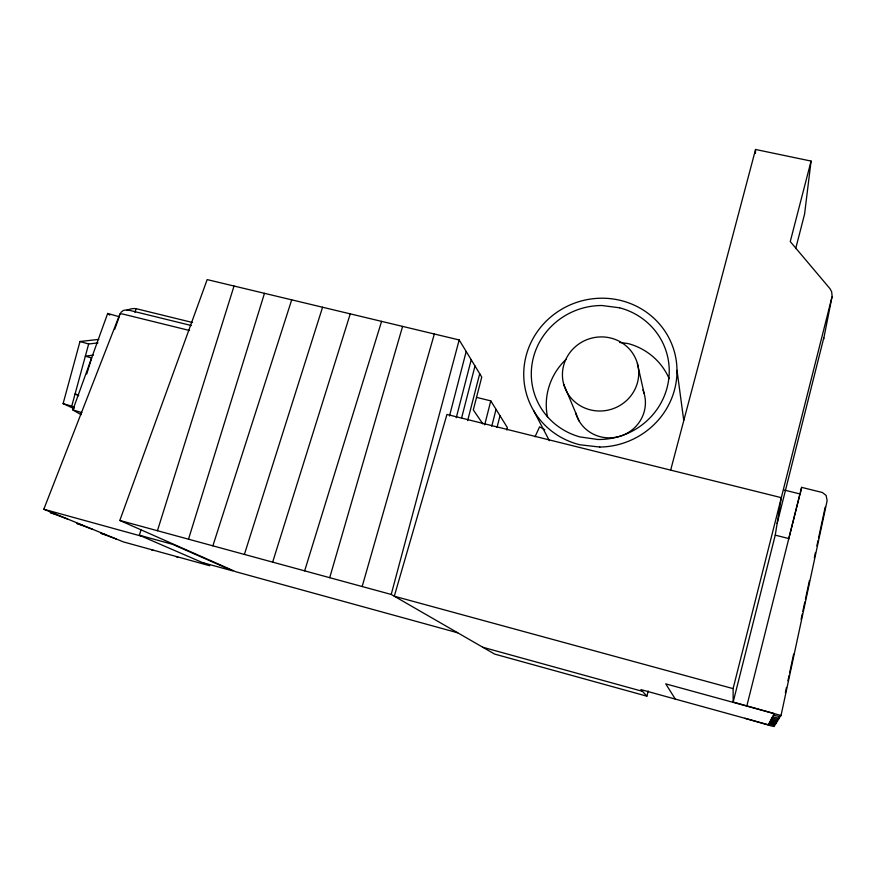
<?xml version="1.0" encoding="UTF-8"?>
<svg xmlns="http://www.w3.org/2000/svg" width="876" height="876" viewBox="0 0 876 876"><rect width="100%" height="100%" fill="white"/><g stroke="black" fill="none" stroke-linecap="round" stroke-linejoin="round"><path stroke-width="1.31" d="M755.419 153.508L755.561 149.478L811.077 161.075L804.562 214.204L795.693 248.609M823.758 337.961L777.154 523.388M744.939 718.298L771.679 726.029L774.209 726.511L774.855 725.47L768.887 723.828M746.79 706.111L801.628 487.363L822.29 492.487L826.123 495.411L827.13 500.678L781.031 715.506L780.177 716.875L773.431 715.024M733.168 702.015L775.249 535.148L781.315 497.667L446.957 414.447L394.288 596.217L733.092 688.624L733.168 702.015L781.031 715.506M506.821 430.006L507.303 427.477L490.779 400.88L476.675 397.408M823.571 339.428L832.134 296.23L831.653 291.785L830.054 288.762L790.262 241.579L811.077 161.075M801.628 487.363L800.423 492.783M769.457 722.733L775.523 724.397L776.771 720.63M770.639 720.422L776.913 722.153L778.216 718.309M771.909 717.959L778.403 719.743L779.75 715.812M785.345 692.828L786.484 687.474M787.918 680.794L789.068 675.451M789.637 672.779L793.656 654.076M801.113 619.343L802.263 613.999M802.832 611.328L804.836 601.976M805.416 599.304L809.424 580.602M814.308 557.892L815.447 552.548M816.881 545.868L818.031 540.525M818.6 537.853L825.203 507.116M788.542 539.572L788.761 538.565L775.249 535.148M789.013 537.711L799.985 493.954L784.283 490.056M733.092 688.624L831.992 296.986M484.691 424.871L490.779 400.88M491.764 426.207L496.046 409.355M497.02 427.466L499.999 415.717M456.254 417.743L471.222 359.762M461.685 417.655L475 365.993M467.664 420.589L479.709 373.734M449.487 416.001L466.196 351.495M482.895 423.962L473.314 409.913L481.745 377.085L459.188 339.954L207.174 279.597L119.815 520.464L391.222 594.454L494.644 654.087L646.871 696.168L648.229 690.989M670.655 470.127L755.561 149.478M391.222 594.454L459.188 339.954M74.142 408.709L63.105 403.617L80.001 341.509L98.769 339.395M74.175 407.285L71.744 406.168L88.673 343.983L97.959 342.899M86.735 373.997L91.684 357.769M362.16 586.537L434.343 334.008M329.715 577.689L402.599 326.409M188.515 539.189L264.475 293.329M304.651 570.856L381.586 321.372M119.935 313.958L43.8 509.241L123.275 541.872L209.758 565.743L139.339 535.214L140.959 530.002M272.655 562.129L350.258 313.871M157.439 530.714L234.034 286.036M244.393 554.42L322.576 307.235M212.879 545.836L291.697 299.844M134.948 312.283L136.119 308.68L192.534 322.51M81.096 414.698L72.861 409.935L107.671 313.466L119.235 316.707L114.668 329.431M535.028 436.774L539.594 426.842L544.795 429.678M120.746 312.502L123.428 310.411L126.998 309.83M93.349 355.13L85.344 356.182L91.137 357.835M43.8 509.241L141.682 536.221M619.562 342.428L628.037 343.556A64.079 62.076 -17.3 0 1 669.144 378.651M127.973 309.962L191.395 325.543M189.534 330.493L123.899 314.32A6.669 1.095 18.1 0 0 120.297 314.67M139.339 535.214L172.561 544.314L233.016 570.988L203.133 562.764M772.577 716.667L779.18 718.484M457.732 632.8L235.819 571.754L119.815 520.464M771.263 719.218L777.647 720.97M770.037 721.594L776.202 723.291M482.807 647.265L642.491 691.339M80.001 341.509L88.673 343.983M78.522 394.999L75.062 393.981L78.687 395.733M63.105 403.617L71.744 406.168M72.861 409.935L81.906 412.607M56.152 514.409L50.304 512.602L67.583 519.085M82.234 525.085L76.595 523.344L92.801 529.422M106.368 534.973L100.926 533.287L116.179 538.992M151.559 549.865L153.607 550.522M175.934 556.578L177.905 557.213M107.671 313.466L109.818 315.097M646.871 696.168L640.925 689.609L768.394 724.77L774.154 713.611L665.738 683.871L675.319 699.092M533.528 410.483L549.394 440.716M563.673 384.126L579.091 420.984M637.378 363.42A38.281 36.912 -18.5 0 1 590.895 410.001A38.281 36.912 -18.5 0 1 573.473 348.473A38.281 36.912 -18.5 0 1 637.378 363.42L644.156 393.543M677.006 370.318L683.729 420.283M126.921 310.487A14.531 13.315 -46.1 0 1 136.119 308.68M547.555 417.217A64.079 62.076 -17.3 0 1 566.389 359.05M642.885 389.886A35.598 34.482 -17.3 0 1 621.04 435.93A35.598 34.482 -17.3 0 1 575.587 412.695M599.819 447.056L579.835 444.767A76.913 74.153 -18.5 0 1 542.091 325.554A76.913 74.153 -18.5 0 1 670.074 340.227A76.913 74.153 -18.5 0 1 599.819 447.056M619.606 307.805L601.954 305.516A69.226 66.729 -18.5 0 0 532.203 363.124A69.226 66.729 -18.5 0 0 579.857 436.905L597.739 439.478A69.226 66.729 -18.5 0 0 668.355 381.739A69.226 66.729 -18.5 0 0 619.606 307.805"/></g></svg>
